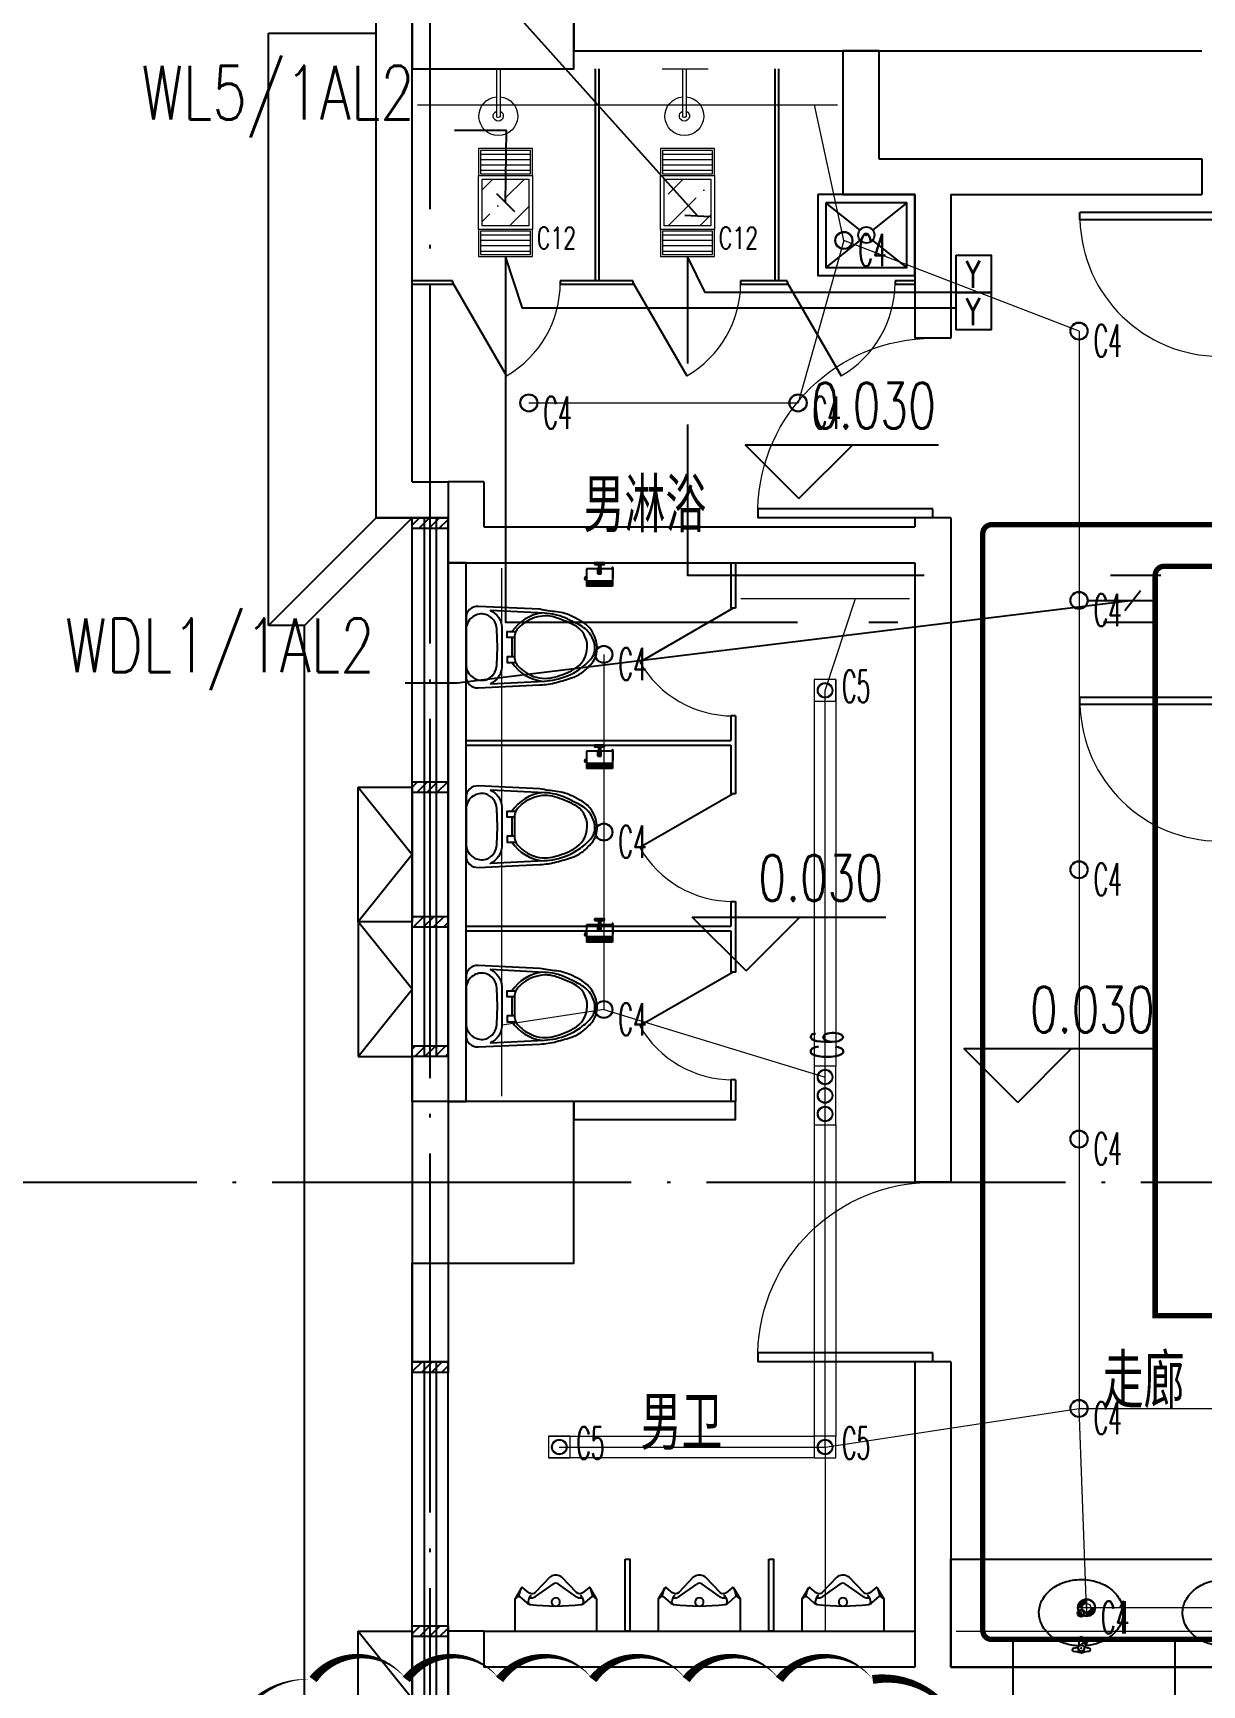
# Model space of a CAD drawing. Extents: x -621157 to 1764546, y -106808 to 741893.
# Drawn here: x 197788 to 204300, y 27200 to 36400 of the extents above; entities that cross this region are included whole.
import ezdxf
from ezdxf import colors
from ezdxf.entities.mleader import LeaderData, LeaderLine
from ezdxf.enums import TextEntityAlignment as Align
from ezdxf.math import Vec2, Vec3

# ---------------------------------------------------------------- set-up
doc = ezdxf.new("R2010")
doc.units = 0
doc.header["$LTSCALE"] = 1000
doc.header["$MEASUREMENT"] = 0
doc.linetypes.add('DASH', pattern=[0.35, 0.25, -0.1])
doc.linetypes.add('XREF-A-101-平面图_t3$0$DOTE', pattern=[2.42, 2, -0.2, 0.02, -0.2])
for name, color, linetype in [('-TEXT', 50, 'Continuous'), ('0-底图', 7, 'Continuous'), ('EQUIP-照明', 3, 'Continuous'), ('WIRE-应急', 4, 'DASH'), ('WIRE-照明', 4, 'Continuous'), ('XREF-A-101-平面图_t3$0$A-COLUMN', 8, 'Continuous'), ('XREF-A-101-平面图_t3$0$A-DIM_ELEV', 8, 'Continuous'), ('XREF-A-101-平面图_t3$0$A-DOTE', 8, 'Continuous'), ('XREF-A-101-平面图_t3$0$A-ROOM-CH', 8, 'Continuous'), ('XREF-A-101-平面图_t3$0$A-WALL', 8, 'Continuous'), ('XREF-A-101-平面图_t3$0$A-WALL-FILL', 8, 'Continuous'), ('XREF-A-101-平面图_t3$0$A-WINDOW', 8, 'Continuous'), ('XREF-A-101-平面图_t3$0$A-开启符号', 8, 'Continuous'), ('XREF-A-101-平面图_t3$0$GROUND', 8, 'Continuous'), ('XREF-A-101-平面图_t3$0$I-FURNITURE', 8, 'Continuous'), ('XREF-A-101-平面图_t3$0$LVTRY', 8, 'Continuous'), ('XREF-A-101-平面图_t3$0$wipess', 8, 'Continuous'), ('照明回路线', 1, 'Continuous'), ('顶面材料与灯具图例$0$I-LIGHT—灯具编号', 8, 'Continuous')]:
    doc.layers.add(name, color=color, linetype=linetype)
for name, color, linetype, lineweight in [('00-照明回路线', 6, 'Continuous', 0), ('LIGHT-INF', 6, 'Continuous', 0), ('XREF-A-101-平面图_t3$0$-DS-厨卫', 8, 'Continuous', 20), ('顶面材料与灯具图例$0$I-C-light', 8, 'Continuous', 13)]:
    doc.layers.add(name, color=color, linetype=linetype, lineweight=lineweight)
doc.layers.add('电-云线', color=6, linetype='Continuous', plot=False)
doc.styles.add('_ROMANS', font='ROMANS.shx', dxfattribs={"width": 0.8, "bigfont": 'hzdxc.shx'})
doc.styles.add('E-FST', font='txt.shx', dxfattribs={"width": 0.75, "height": 250, "bigfont": '@@gbcbig.shx'})
doc.styles.add('INF DIM', font='SIMPLEX.SHX', dxfattribs={"width": 0.7, "bigfont": 'hztxt.shx'})
doc.styles.get("Standard").update_dxf_attribs({"font": 'romans.shx', "bigfont": 'HZDXC.SHX'})
doc.styles.add('XREF-A-101-平面图_t3$0$-HZDXCROMANS', font='ROMANS.shx', dxfattribs={"bigfont": 'HZDXC.shx'})
doc.styles.add('XREF-A-101-平面图_t3$0$A-STANDARD', font='SIMPLEX', dxfattribs={"bigfont": 'GBCBIG'})
doc.styles.add('顶面材料与灯具图例$0$DIM_FONT', font='SIMPLEX.shx', dxfattribs={"width": 0.8})
doc.linetypes.add('LED', pattern='A,6,-3.5,["LED",Standard,S=2.54,R=0,X=-2.54,Y=-1.27],-4.8', length=14.3)

# ---------------------------------------------------------------- blocks, each defined once
blk = doc.blocks.new('XREF-A-101-平面图_t3$0$轴网')
at = {"layer": 'XREF-A-101-平面图_t3$0$A-DOTE', "linetype": 'XREF-A-101-平面图_t3$0$DOTE'}
for p, q in [((0, -3300), (0, 43300)), ((-3300, 30000), (69800, 30000))]:
    blk.add_line(p, q, dxfattribs=at)
blk = doc.blocks.new('XREF-A-101-平面图_t3$0$G$C869EB286')
at = {"layer": 'XREF-A-101-平面图_t3$0$A-WINDOW'}
h = blk.add_hatch(dxfattribs=at)
h.set_pattern_fill('ANSI31', color=256, scale=25)
h.set_pattern_definition([(45, (-143.957, -89940), (-28.0633, 28.0633), [])])
h.paths.add_polyline_path([(0, 60), (200, 60), (200, 0), (0, 0)])
blk.add_lwpolyline([(0, 60), (200, 60), (200, 0), (0, 0)], close=True, dxfattribs=at)
blk = doc.blocks.new('XREF-A-101-平面图_t3$0$柱网1F')
at = {"layer": 'XREF-A-101-平面图_t3$0$A-COLUMN'}
for points in [[(-100, -3800), (800, -3800), (800, -3100), (-100, -3100)], [(-100, -10450), (800, -10450), (800, -9550), (-100, -9550)]]:
    blk.add_lwpolyline(points, close=True, dxfattribs=at)
blk = doc.blocks.new('XREF-A-101-平面图_t3$0$ROOM')
at = {"layer": 'XREF-A-101-平面图_t3$0$A-ROOM-CH', "style": 'XREF-A-101-平面图_t3$0$-HZDXCROMANS', "width": 0.6}
for tag, p in [('中文房间名称', (0, -1000)), ('英文房间名称', (0, -1500))]:
    blk.add_attdef(tag, text='', height=300, dxfattribs=at).set_placement(p, align=Align.CENTER)
blk = doc.blocks.new('XREF-A-101-平面图_t3$0$dgdgd')
at = {"layer": 'XREF-A-101-平面图_t3$0$-DS-厨卫'}
blk.add_line((71083.7, -3851.6), (71063.7, -3851.6), dxfattribs=at)
for points in [[(71197.2, -3851.6), (70940.8, -3851.6)], [(71063.7, -3851.6), (71063.7, -4114.9)], [(71083.7, -3851.6), (71083.7, -4114.9)]]:
    blk.add_lwpolyline(points, dxfattribs=at)
for centre, radius, start, end in [((71073.7, -4114.1), 108.1, 95.30603, 84.69397), ((71073.7, -4114.1), 28.3, 110.67249, 69.32751), ((71073.7, -4111.8), 10.5, 197.23809, 342.76191)]:
    blk.add_arc(centre, radius, start, end, dxfattribs=at)
blk = doc.blocks.new('XREF-A-101-平面图_t3$0$SANITARYWARELIB$SYSLIB$00000026')
at = {"color": 0}
for p, q in [((-250, -50, 0), (-39, -219, 0)), ((39, -219, 0), (250, -50, 0)), ((-250, -450, 0), (-39, -281, 0)), ((39, -281, 0), (250, -450, 0))]:
    blk.add_line(p, q, dxfattribs=at)
at = {"color": 0, "elevation": 0}
for points in [[(300, -500), (300, 0), (-300, 0), (-300, -500)], [(250, -450), (250, -50), (-250, -50), (-250, -450)]]:
    blk.add_lwpolyline(points, close=True, dxfattribs=at)
at = {"color": 0}
blk.add_circle((0, -250, 0), 50, dxfattribs=at)
for p in [(0, -50, 0), (0, -250, 0)]:
    blk.add_point(p, dxfattribs=at)
blk = doc.blocks.new('XREF-A-101-平面图_t3$0$A-VEGA-2-LAY-1-01（B栋办公楼）$0$$TCHSYS$APDOOR2D')
blk.add_line((0.5, 0), (0, 0.866))
at = {"lineweight": 13}
blk.add_arc((0.5, 0), 1, 120, 180, dxfattribs=at)
blk = doc.blocks.new('XREF-A-101-平面图_t3$0$URN--02')
blk.add_wipeout([(-457.2, 0), (0, 0), (0, -177.8), (-35.8, -239.7), (-36, -240.1), (-36.3, -240.5), (-36.5, -240.8), (-36.8, -241), (-37, -241.2), (-37.3, -241.5), (-37.8, -241.8), (-38.4, -242.2), (-38.9, -242.4), (-40.1, -242.8), (-40.8, -242.9), (-41.5, -242.9), (-42.3, -242.8), (-42.9, -242.7), (-43.8, -242.4), (-44.5, -242), (-45, -241.7), (-45.9, -240.9), (-47, -240.1), (-47.9, -239.3), (-52.3, -235.7), (-58.2, -230.9), (-64.3, -225.9), (-70, -221.2), (-75.6, -216.7), (-79.2, -213.7), (-83.4, -210.9), (-88, -209), (-83.9, -210.7), (-89.9, -208.5), (-95.2, -208), (-99.5, -208.3), (-104.1, -209.5), (-108.2, -211.5), (-111.9, -214.1), (-116.4, -218.7), (-120.2, -222.5), (-180.9, -285.1), (-198.1, -302.5), (-203.1, -306), (-210.6, -309.3), (-218.2, -310.9), (-222.2, -311.2), (-235, -311.2), (-243.5, -310.2), (-249.8, -308.1), (-256.7, -304.3), (-262.3, -299.6), (-271.4, -290.2), (-282, -279.3), (-293.9, -267), (-303.5, -257.1), (-314, -246.3), (-329.7, -230.2), (-338.9, -220.7), (-344.8, -214.6), (-351.7, -210.1), (-355.6, -208.8), (-361.3, -208), (-368.1, -208.7), (-378, -213.7), (-395, -227.6), (-411.9, -241.4), (-413.5, -242.4), (-415.3, -242.9), (-417.1, -242.8), (-419.9, -241.5), (-421.4, -239.7), (-457.2, -177.8)]).dxf.layer = 'XREF-A-101-平面图_t3$0$wipess'
at = {"color": 0, "linetype": 'Continuous'}
blk.add_lwpolyline([(-222.2, -311.2, 0.202919), (-194.9, -299.6), (-113.5, -215.6, -0.389432), (-79.2, -213.7), (-45.3, -241.4, 0.462615), (-35.8, -239.7), (0, -177.8), (0, 0), (-457.2, 0), (-457.2, -177.8), (-421.4, -239.7, 0.462594), (-411.9, -241.4), (-378, -213.7, -0.372868), (-344.8, -214.6), (-262.3, -299.6, 0.202811), (-235, -311.2)], format="xyb", close=True, dxfattribs=at)
at = {"color": 35}
for points in [[(-457.2, -177.8), (-438.9, -192.3, 0.359145), (-430.8, -192.1)], [(-85, -148.8, 0.063072), (-372.2, -148.8)], [(-237.2, -139.7, 5.328794), (-220, -139.7)], [(-66.9, -157.4, 0.147155), (-87, -148.5)], [(0, -177.8), (-18.3, -192.3, -0.359152), (-26.4, -192.1), (-66.9, -157.4)]]:
    blk.add_lwpolyline(points, format="xyb", dxfattribs=at)
blk.add_lwpolyline([(-390.3, -157.4), (-430.8, -192.1)], dxfattribs=at)
at = {"color": 39}
for points in [[(-370.2, -148.5, 0.147155), (-390.3, -157.4)], [(-372.2, -148.8, 0.460813), (-382.8, -164.9)], [(-74.4, -164.9, 0.460816), (-85, -148.8)], [(-340.7, -192.7, 0.216515), (-376.8, -185.6)], [(-376.1, -188, 0.333711), (-363.9, -197.1)], [(-243.3, -262, 0.319648), (-213.9, -262)], [(-80.4, -185.6, 0.216515), (-116.5, -192.7)], [(-93.3, -197.1, 0.33371), (-81.1, -188)]]:
    blk.add_lwpolyline(points, format="xyb", dxfattribs=at)
for points in [[(-376.1, -188), (-382.8, -164.9)], [(-81.1, -188), (-74.4, -164.9)], [(-435, -193.7), (-422, -238.3)], [(-340.7, -192.7), (-243.3, -262)], [(-116.5, -192.7), (-213.9, -262)], [(-22.2, -193.7), (-35.2, -238.3)]]:
    blk.add_lwpolyline(points, dxfattribs=at)
blk = doc.blocks.new('XREF-A-101-平面图_t3$0$$lvtry$00000194')
at = {"color": 0}
for p, q in [((-16.7, -26.5), (-16.7, -16.7)), ((16.7, -26.5), (16.7, -16.7))]:
    blk.add_line(p, q, dxfattribs=at)
blk.add_lwpolyline([(13.7, -39, -0.067374), (92.3, -53.4, -0.088152), (166.2, -92.9, -0.105269), (218.1, -155.3, -0.121685), (235, -223.7, -0.121685), (218.1, -292.1, -0.105269), (166.2, -354.5, -0.088152), (92.3, -394.1, -0.078966), (0, -408.7, -0.078966), (-92.3, -394.1, -0.088152), (-166.2, -354.5, -0.105269), (-218.1, -292.1, -0.121685), (-235, -223.7, -0.121685), (-218.1, -155.3, -0.105269), (-166.2, -92.9, -0.088152), (-92.3, -53.4, -0.059935), (-22.5, -39.6, -0.059935)], format="xyb", dxfattribs=at)
for centre, radius in [((0, -26.5), 16.7), ((0, -221.4), 20), ((0, -221.4), 15)]:
    blk.add_circle(centre, radius, dxfattribs=at)
for centre, radius, start, end in [((0, -16.7), 16.7, 0, 180), ((-40.2, -17.3), 10.1, 106.60956, 258.16482), ((-64.3, 250.2), 258.7, 274.70692, 282.37316), ((-74.6, -196.7), 172.6, 71.36005, 79.18732), ((-28.9, -63.3), 6.77, 155.34398, 308.32242), ((-171, 35.3), 166.2, 324.84107, 338.13372), ((-171, 35.3), 169.7, 324.84107, 331.35233), ((-28.9, -63.3), 3.37, 155.34398, 308.32242), ((100.4, -178.1), 169.7, 132.31406, 138.82532), ((100.4, -178.1), 166.2, 125.53268, 138.82532), ((-12.3, -42.1), 10.6, 201.89238, 261.77402), ((-381.1, -98.9), 372.2, 2.39824, 6.76269), ((0, -79.7), 9.9, 201.78369, 338.21631), ((64.3, 250.2), 258.7, 257.62684, 265.29308), ((381.1, -98.9), 372.2, 170.10083, 177.60176), ((74.6, -196.7), 172.6, 100.81268, 110.41907), ((40.2, -17.3), 10.1, 281.83518, 73.39044)]:
    blk.add_arc(centre, radius, start, end, dxfattribs=at)
for p in [(0, -26.5), (0, -221.4)]:
    blk.add_point(p, dxfattribs=at)
blk = doc.blocks.new('XREF-A-101-平面图_t3$0$马桶A')
blk.add_wipeout([(226.7, 297.9), (226.7, 304), (226.2, 310.1), (225.1, 316.1), (223.5, 321.9), (221.3, 327.6), (218.5, 333), (215.3, 338.1), (211.6, 342.9), (207.4, 347.4), (202.8, 351.4), (197.9, 354.9), (192.6, 358), (187.1, 360.5), (181.4, 362.5), (175.5, 364), (169.4, 364.8), (163.4, 365.1), (-163.4, 365.1), (-169.4, 364.8), (-175.5, 364), (-181.4, 362.5), (-187.1, 360.5), (-192.6, 358), (-197.9, 354.9), (-202.8, 351.4), (-207.4, 347.4), (-211.6, 342.9), (-215.3, 338.1), (-218.6, 333), (-221.3, 327.6), (-223.5, 321.9), (-225.2, 316.1), (-226.3, 310.1), (-226.8, 304), (-226.7, 297.9), (-210.7, -46.8), (-208.2, -77.7), (-203.5, -108.3), (-196.6, -138.6), (-170.1, -227.6), (-164, -243.5), (-156.5, -258.7), (-147.6, -273.2), (-137.4, -286.8), (-114.8, -312), (-90.1, -335.3), (-81.6, -342), (-72.6, -347.9), (-63.1, -353.1), (-53.2, -357.3), (-42.9, -360.8), (-32.4, -363.3), (-21.7, -364.8), (-10.9, -365.4), (-0.1, -365.1), (15.8, -363.3), (31.5, -360.2), (46.8, -355.8), (61.7, -350.2), (76.2, -343.3), (90, -335.3), (102.3, -326.6), (113.7, -316.7), (124.1, -305.8), (133.4, -293.9), (141.4, -281.1), (169.1, -230.1), (179, -208.6), (186.9, -186.3), (192.7, -163.3), (196.3, -139.9), (210.7, -46.9)]).dxf.layer = 'XREF-A-101-平面图_t3$0$wipess'
at = {"color": 35, "linetype": 'ByBlock'}
blk.add_line((53.2, 109.2), (-53.5, 109.2), dxfattribs=at)
at = {"color": 0, "linetype": 'Continuous'}
blk.add_lwpolyline([(226.7, 297.9, 0.431726), (163.4, 365.1), (-163.4, 365.1, 0.431435), (-226.7, 297.9), (-210.7, -46.8, 0.05293), (-196.6, -138.6, 0.015625), (-170.1, -227.6, 0.092508), (-137.4, -286.8, 0.041886), (-90.1, -335.3, 0.199313), (-0.1, -365.1, 0.124065), (90, -335.3, 0.122705), (141.4, -281.1, 0.00916), (169.1, -230.1, 0.093585), (196.3, -139.9, -0.024039), (210.7, -46.9)], format="xyb", close=True, dxfattribs=at)
at = {"color": 35}
for points in [[(-101, 193.9), (0, 189.7), (100.9, 193.9, 0.31346), (182.6, 257.2, 0.214355), (169.7, 325.7, 0.233297), (103.2, 365.1), (-107.4, 365.1, 0.214741), (-169.8, 325.7, 0.214469), (-181.7, 253.1, 0.149897), (-150.5, 211.2, 0.149897), (-101.2, 193.9)], [(-204, 229.4), (-188.9, -72.3, 0.039846), (-181, -132.7, 0.096207), (-125.6, -263.4, 0.060028), (-69.1, -328.8, 0.204422), (-0.1, -352.8, 0.133941), (68.8, -328.8, 0.129163), (125.3, -263.4, -0.000598), (156.7, -199.6, 0.056687), (180.7, -132.7, 0.051135), (188.6, -72.3), (203.9, 229.4, -0.272391), (110.8, 164.8), (-111.1, 164.8, -0.270676), (-204.2, 229.4)], [(107.2, 73.1, 0.09365), (82.8, 89, 0.098915), (54.3, 94.5), (-54.6, 94.5, 0.096282), (-83.1, 89, 0.096282), (-107.5, 73.1, 0.05557), (-139.9, 34, 0.05557), (-162.9, -11.3, 0.092989), (-174.3, -76.2, 0.063501), (-167, -128.6, 0.057856), (-124.5, -234.6, 0.268831), (-0.1, -310.6, 0.294074), (124.2, -234.6, 0.034416), (166.7, -128.6, 0.087024), (174, -76.2, 0.134611), (139.6, 34, 0.061058), (107.2, 73.1)]]:
    blk.add_lwpolyline(points, format="xyb", close=True, dxfattribs=at)
at = {"color": 35, "linetype": 'ByBlock'}
for points in [[(-53.5, 94.5), (-53.5, 136.3), (-86.5, 136.3), (-86.5, 87.5)], [(53.2, 94.5), (53.2, 136.3), (86.2, 136.3), (86.2, 87.5)]]:
    blk.add_lwpolyline(points, dxfattribs=at)
for centre, start, end in [((51.8, -91.8), 124.52591, 171.77825), ((-52.1, -91.8), 8.20638, 55.47409)]:
    blk.add_arc(centre, 244, start, end, dxfattribs=at)
blk = doc.blocks.new('XREF-A-101-平面图_t3$0$A$C12754C8C')
at = {"layer": 'XREF-A-101-平面图_t3$0$I-FURNITURE'}
for p, q in [((10, 96), (10, 0)), ((72.5, 96), (10, 96)), ((72.5, 68.5), (72.5, 96)), ((72.5, 93), (77.5, 93)), ((77.5, 120), (77.5, 80)), ((87.5, 120), (87.5, 80)), ((87.5, 93), (92.5, 93)), ((92.5, 68.5), (92.5, 96)), ((155, 96), (92.5, 96)), ((151.2, 100.9), (151.2, 96)), ((155, 96), (155, 0)), ((157.2, 100.9), (157.2, 43.9)), ((0, 38.5), (0, 43.9)), ((10, 48.9), (5, 48.9)), ((6, 38.5), (6, 39.9)), ((9, 42.9), (10, 42.9)), ((72.5, 87), (77.5, 87)), ((72.5, 68.5), (92.5, 68.5)), ((77.5, 80), (87.5, 80)), ((87.5, 87), (92.5, 87)), ((155, 0), (10, 0))]:
    blk.add_line(p, q, dxfattribs=at)
at = {"layer": 'XREF-A-101-平面图_t3$0$I-FURNITURE', "color": 8}
for p, q in [((110, 122), (55, 122)), ((10, 30), (155, 30)), ((10, 20.7), (155, 20.7)), ((10, 14.1), (155, 14.1)), ((10, 8.2), (155, 8.2)), ((10, 4), (155, 4))]:
    blk.add_line(p, q, dxfattribs=at)
at = {"layer": 'XREF-A-101-平面图_t3$0$I-FURNITURE'}
blk.add_lwpolyline([(55, 130), (55, 122, 0.414214), (57, 120), (108, 120, 0.414214), (110, 122), (110, 130)], format="xyb", close=True, dxfattribs=at)
for centre, radius, start, end in [((154.2, 100.9), 3, 0, 180), ((5, 43.9), 5, 90, 180), ((3, 38.5), 3, 180, 0), ((9, 39.9), 3, 90, 180), ((154.2, 43.9), 3, 286.10128, 360)]:
    blk.add_arc(centre, radius, start, end, dxfattribs=at)
blk = doc.blocks.new('XREF-A-101-平面图_t3$0$G$C392A9A82')
at = {"layer": 'XREF-A-101-平面图_t3$0$LVTRY'}
for p, q in [((1020, -3900), (1020, -5080)), ((1040, -3900), (1040, -5080)), ((2020, -3900), (2020, -5080)), ((2040, -3900), (2040, -5080)), ((225, -5080), (0, -5080)), ((225, -5100), (0, -5100)), ((225, -5080), (225, -5100)), ((1230, -5080), (825, -5080)), ((825, -5080), (825, -5100)), ((1230, -5100), (825, -5100)), ((1230, -5080), (1230, -5100)), ((2090, -5080), (1830, -5080)), ((1830, -5080), (1830, -5100)), ((2090, -5100), (1830, -5100)), ((2090, -5080), (2090, -5100)), ((2800, -5080), (2690, -5080)), ((2690, -5080), (2690, -5100)), ((2800, -5100), (2690, -5100)), ((1775.5, -6650), (1775.5, -6903.3)), ((1800.5, -6650), (1800.5, -6903.3)), ((1775.5, -7503.3), (1775.5, -7640.8)), ((1800.5, -7503.3), (1800.5, -7653.3)), ((300, -7640.8), (1775.5, -7640.8)), ((300, -7665.8), (1775.5, -7665.8)), ((1775.5, -7665.8), (1775.5, -7936.7)), ((1800.5, -7653.3), (1800.5, -7936.7)), ((1800.5, -7936.7), (1775.5, -7936.7)), ((1775.5, -8536.7), (1775.5, -8674.2)), ((1775.5, -8536.7), (1800.5, -8536.7)), ((300, -8674.2), (1775.5, -8674.2)), ((300, -8699.2), (1775.5, -8699.2)), ((1775.5, -8699.2), (1775.5, -8930)), ((1775.5, -9530), (1775.5, -9650)), ((1800.5, -9530), (1800.5, -9650)), ((3000, -12800), (3000, -12200)), ((3000, -12200), (6050, -12200)), ((400, -12600), (2800, -12600)), ((5900, -12800), (3000, -12800)), ((3000, -12800), (9150, -12800))]:
    blk.add_line(p, q, dxfattribs=at)
for points in [[(1800.5, -6903.3), (1775.5, -6903.3)], [(1800.5, -7503.3), (1775.5, -7503.3)], [(1800.5, -8536.7), (1800.5, -8930), (1775.5, -8930)], [(1800.5, -9530), (1775.5, -9530)]]:
    blk.add_lwpolyline(points, dxfattribs=at)
for points in [[(900, -9750), (1800.5, -9750), (1800.5, -9650), (900, -9650)], [(1187.5, -12200), (1212.5, -12200), (1212.5, -12600), (1187.5, -12600)], [(1987.5, -12200), (2012.5, -12200), (2012.5, -12600), (1987.5, -12600)]]:
    blk.add_lwpolyline(points, close=True, dxfattribs=at)
at = {"layer": 'XREF-A-101-平面图_t3$0$LVTRY', "xscale": -1, "rotation": 359.9999999999998}
for p in [(71553.7, -48.4), (72590.1, -48.4)]:
    blk.add_blockref('XREF-A-101-平面图_t3$0$dgdgd', p, dxfattribs=at)
at = {"layer": 'XREF-A-101-平面图_t3$0$LVTRY'}
for name, p, xscale, yscale, zscale, rotation in [('XREF-A-101-平面图_t3$0$SANITARYWARELIB$SYSLIB$00000026', (2530, -5050, 0), 0.9, 0.9, 0.9, 180), ('XREF-A-101-平面图_t3$0$A-VEGA-2-LAY-1-01（B栋办公楼）$0$$TCHSYS$APDOOR2D', (1788, -7203.3), -600, -600, 25, 269.9999999994639), ('XREF-A-101-平面图_t3$0$A-VEGA-2-LAY-1-01（B栋办公楼）$0$$TCHSYS$APDOOR2D', (1788, -8236.7), -600, -600, 25, 269.9999999994639), ('XREF-A-101-平面图_t3$0$A-VEGA-2-LAY-1-01（B栋办公楼）$0$$TCHSYS$APDOOR2D', (1788, -9230), -600, -600, 25, 269.9999999994622)]:
    blk.add_blockref(name, p, dxfattribs=dict(at, xscale=xscale, yscale=yscale, zscale=zscale, rotation=rotation))
at = {"layer": 'XREF-A-101-平面图_t3$0$LVTRY', "xscale": -600, "yscale": -600, "zscale": 25}
for p in [(525, -5090), (1530, -5090), (2390, -5090)]:
    blk.add_blockref('XREF-A-101-平面图_t3$0$A-VEGA-2-LAY-1-01（B栋办公楼）$0$$TCHSYS$APDOOR2D', p, dxfattribs=at)
at = {"layer": 'XREF-A-101-平面图_t3$0$LVTRY', "extrusion": (0, 0, -1), "xscale": -1, "zscale": -1}
for p in [(-961.3, -6780), (-961.3, -7795.8), (-961.3, -8762.5)]:
    blk.add_blockref('XREF-A-101-平面图_t3$0$A$C12754C8C', p, dxfattribs=at)
at = {"layer": 'XREF-A-101-平面图_t3$0$LVTRY'}
for name, p, rotation in [('XREF-A-101-平面图_t3$0$马桶A', (665.1, -7120), 89.99999999999984), ('XREF-A-101-平面图_t3$0$马桶A', (665.1, -8120), 89.99999999999984), ('XREF-A-101-平面图_t3$0$马桶A', (665.1, -9120), 89.99999999999984), ('XREF-A-101-平面图_t3$0$$lvtry$00000194', (3728, -12721.4), 180.3060095053979), ('XREF-A-101-平面图_t3$0$$lvtry$00000194', (4528, -12721.4), 180.3060095053979)]:
    blk.add_blockref(name, p, dxfattribs=dict(at, rotation=rotation))
blk.add_lwpolyline([(200, -6650), (200, -9650), (300, -9650), (300, -6650)], close=True, dxfattribs=at)
at = {"layer": 'XREF-A-101-平面图_t3$0$LVTRY', "rotation": 179.9999999999999}
for p in [(571.4, -12600), (1371.4, -12600), (2171.4, -12600)]:
    blk.add_blockref('XREF-A-101-平面图_t3$0$URN--02', p, dxfattribs=at)
blk = doc.blocks.new('XREF-A-101-平面图_t3$0$WINDOW2DLIB$SYSLIB$00000001')
at = {"color": 0}
for points in [[(-0.5, 0.5), (-0.5, -0.5)], [(-0.5, 0.5), (0.5, 0.5)], [(0.5, -0.5), (0.5, 0.5)], [(0.5, 0.1667), (-0.5, 0.1667)], [(0.5, -0.1667), (-0.5, -0.1667)], [(-0.5, -0.5), (0.5, -0.5)]]:
    blk.add_lwpolyline(points, dxfattribs=at)
blk = doc.blocks.new('XREF-A-101-平面图_t3$0$DOOR2DLIB$SYSLIB$00000107')
at = {"color": 0}
for p, q in [((0.45, 0.975), (0.5, 0.975)), ((0.45, 0), (0.45, 0.975)), ((0.5, 0), (0.5, 0.975)), ((0.5, 0), (0.45, 0))]:
    blk.add_line(p, q, dxfattribs=at)
at = {"color": 0, "lineweight": 13}
blk.add_arc((0.475, 0), 0.975, 91.46928, 180, dxfattribs=at)
blk = doc.blocks.new('XREF-A-101-平面图_t3')
at = {"layer": 'XREF-A-101-平面图_t3$0$A-WALL-FILL', "color": 171}
blk.add_line((199700, 33700), (199700, 37000), dxfattribs=at)
at = {"layer": 'XREF-A-101-平面图_t3$0$A-开启符号', "linetype": 'Continuous'}
for points in [[(199600, 32200), (199900, 32200), (199900, 31450), (199600, 31450)], [(199600, 30700), (199900, 30700), (199900, 31450), (199600, 31450)], [(199600, 27500), (199900, 27500), (199900, 26750), (199600, 26750)]]:
    blk.add_lwpolyline(points, close=True, dxfattribs=at)
for points in [[(199600, 32200), (199900, 31825), (199600, 31450)], [(199600, 30700), (199900, 31075), (199600, 31450)], [(199600, 27500), (199900, 27125), (199600, 26750)]]:
    blk.add_lwpolyline(points, dxfattribs=at)
at = {"layer": 'XREF-A-101-平面图_t3$0$GROUND'}
for p, q in [((199100, 33100), (199100, 36400)), ((199100, 36400), (199700, 36400)), ((199700, 33700), (199700, 36400)), ((199100, 33100), (199700, 33700)), ((199300, 33100), (199900, 33700)), ((199900, 33700), (199700, 33700)), ((199900, 30450), (199900, 33700)), ((199300, 33100), (199100, 33100)), ((199300, 21600), (199300, 33100)), ((199900, 21000), (199900, 29550))]:
    blk.add_line(p, q, dxfattribs=at)
at = {"layer": 'XREF-A-101-平面图_t3$0$A-COLUMN'}
blk.add_blockref('XREF-A-101-平面图_t3$0$柱网1F', (200000, 40000), dxfattribs=at)
at = {"layer": 'XREF-A-101-平面图_t3$0$A-DOTE'}
blk.add_blockref('XREF-A-101-平面图_t3$0$轴网', (200000, 0), dxfattribs=at)
at = {"layer": 'XREF-A-101-平面图_t3$0$A-ROOM-CH'}
ref = blk.add_blockref('XREF-A-101-平面图_t3$0$ROOM', (201196.4, 34619.5), dxfattribs=at)
ref.add_attrib('中文房间名称', '男淋浴', dxfattribs={"height": 300, "style": 'XREF-A-101-平面图_t3$0$-HZDXCROMANS', "width": 0.8}).set_placement((201196.4, 33619.5), align=Align.CENTER)
ref = blk.add_blockref('XREF-A-101-平面图_t3$0$ROOM', (203974.7, 29741.9), dxfattribs=at)
ref.add_attrib('中文房间名称', '走廊', dxfattribs={"height": 300, "style": 'XREF-A-101-平面图_t3$0$-HZDXCROMANS', "width": 0.8}).set_placement((203974.7, 28741.9), align=Align.CENTER)
ref = blk.add_blockref('XREF-A-101-平面图_t3$0$ROOM', (201400.4, 29509.2), dxfattribs=at)
ref.add_attrib('中文房间名称', '男卫', dxfattribs={"height": 300, "style": 'XREF-A-101-平面图_t3$0$-HZDXCROMANS', "width": 0.8}).set_placement((201400.4, 28509.2), align=Align.CENTER)
at = {"layer": 'XREF-A-101-平面图_t3$0$A-WINDOW'}
for p in [(199900, 33640), (199900, 32170), (199900, 31420), (199900, 30700), (199900, 28940), (199900, 27470)]:
    blk.add_blockref('XREF-A-101-平面图_t3$0$G$C869EB286', p, dxfattribs=at)
blk.add_blockref('XREF-A-101-平面图_t3$0$G$C392A9A82', (199900, 40100))
at = {"layer": 'XREF-A-101-平面图_t3$0$A-DIM_ELEV'}
for p, q in [((202054.3, 33807.4), (201754.3, 34107.4)), ((201754.3, 34107.4), (202833.1, 34107.4)), ((202054.3, 33807.4), (202354.3, 34107.4)), ((201760.4, 31176.5), (201460.4, 31476.5)), ((201460.4, 31476.5), (202539.2, 31476.5)), ((201760.4, 31176.5), (202060.4, 31476.5)), ((203273.6, 30443.7), (202973.6, 30743.7)), ((202973.6, 30743.7), (204052.4, 30743.7)), ((203273.6, 30443.7), (203573.6, 30743.7))]:
    blk.add_line(p, q, dxfattribs=at)
at = {"layer": 'XREF-A-101-平面图_t3$0$A-WALL'}
for p, q in [((202300, 36300), (202300, 35500)), ((202500, 36300), (202300, 36300)), ((202500, 36300), (202500, 35700)), ((202500, 35700), (202800, 35700)), ((202800, 35700), (204300, 35700)), ((204300, 35700), (204300, 35500)), ((202300, 35500), (202700, 35500)), ((202700, 35500), (202700, 34700)), ((202900, 35500), (202900, 34700)), ((202900, 35500), (204300, 35500)), ((200100, 33900), (200100, 33450)), ((200300, 33900), (200100, 33900)), ((200300, 33900), (200300, 33650)), ((202700, 33700), (202700, 33650)), ((202900, 33700), (202900, 33550)), ((200300, 33650), (202700, 33650)), ((202900, 33550), (202900, 30000)), ((200100, 33450), (202700, 33450)), ((202700, 33450), (202700, 30000)), ((202700, 29000), (202700, 27300)), ((202900, 29000), (202900, 27300)), ((200100, 27500), (200100, 27100)), ((200300, 27500), (200100, 27500)), ((200300, 27500), (200300, 27300)), ((202700, 27300), (200300, 27300)), ((202700, 27300), (202700, 27300)), ((215550, 27300), (202900, 27300))]:
    blk.add_line(p, q, dxfattribs=at)
for points in [[(202900, 34700), (202700, 34700)], [(202900, 33700), (202700, 33700)], [(202900, 30000), (202700, 30000)], [(202900, 29000), (202700, 29000)]]:
    blk.add_lwpolyline(points, dxfattribs=at)
at = {"layer": 'XREF-A-101-平面图_t3$0$A-WALL-FILL', "color": 171}
for p, q in [((199900, 33900), (199900, 37000)), ((200800, 36500), (200800, 36300)), ((200800, 36300), (204300, 36300)), ((199900, 33900), (200100, 33900)), ((200100, 33900), (200100, 33700)), ((199700, 33700), (200100, 33700)), ((200100, 33700), (199900, 33700)), ((199900, 30700), (199900, 29000)), ((200100, 30700), (200100, 29000))]:
    blk.add_line(p, q, dxfattribs=at)
for points in [[(200100, 33700), (199900, 33700)], [(200100, 30700), (199900, 30700)], [(200100, 29000), (199900, 29000)]]:
    blk.add_lwpolyline(points, dxfattribs=at)
at = {"layer": 'XREF-A-101-平面图_t3$0$A-WINDOW', "rotation": 270.0000000000008}
for name, p, xscale, yscale, zscale in [('XREF-A-101-平面图_t3$0$DOOR2DLIB$SYSLIB$00000107', (204400, 35000), -800, -800, -800), ('XREF-A-101-平面图_t3$0$DOOR2DLIB$SYSLIB$00000107', (202800, 34200), 1000, -1000, 1000), ('XREF-A-101-平面图_t3$0$WINDOW2DLIB$SYSLIB$00000001', (200000, 32200), -2999.999999967986, 200, -2999.999999967986), ('XREF-A-101-平面图_t3$0$DOOR2DLIB$SYSLIB$00000107', (204400, 32300), -800, -800, -800), ('XREF-A-101-平面图_t3$0$DOOR2DLIB$SYSLIB$00000107', (202800, 29500), 1000, -1000, 1000), ('XREF-A-101-平面图_t3$0$WINDOW2DLIB$SYSLIB$00000001', (200000, 27500), -2999.999999998645, 200, -2999.999999998645)]:
    blk.add_blockref(name, p, dxfattribs=dict(at, xscale=xscale, yscale=yscale, zscale=zscale))
at = {"layer": 'XREF-A-101-平面图_t3$0$A-DIM_ELEV', "color": 7, "style": 'XREF-A-101-平面图_t3$0$A-STANDARD', "width": 0.705882}
for p in [(202123.1, 34197.4), (201829.2, 31566.5), (203342.4, 30833.7)]:
    blk.add_text('0.030', height=255, dxfattribs=at).set_placement(p)
blk = doc.blocks.new('YS')
at = {"layer": 'EQUIP-照明'}
blk.add_lwpolyline([(167898.7, 33761.3), (168094.9, 33761.3), (168094.9, 33553.4), (167898.7, 33553.4)], close=True, dxfattribs=at)
at = {"layer": '-TEXT', "style": '_ROMANS', "width": 0.7}
blk.add_text('Y', height=150, dxfattribs=at).set_placement((167951.9, 33579.8))
blk = doc.blocks.new('Infinity011318499921231')
blk.add_circle((0, 0), 50)
at = {"color": 8}
blk.add_circle((0, 0), 45, dxfattribs=at)
at = {"style": 'INF DIM', "width": 0.5}
blk.add_text('C4', height=180, dxfattribs=at).set_placement((81.5, -143.8))
blk = doc.blocks.new('A$Cffee1762')
h = blk.add_hatch(color=8)
h.dxf.hatch_style = 1
h.paths.add_polyline_path([(-50, 0), (-24.5, 0, -0.414214), (0, 24.5), (0, 50, 0.414214)])
h.paths.add_polyline_path([(0, -24.5), (0, -50, 0.414214), (50, 0), (24.5, 0, -0.414214)])
at = {"color": 8}
for points in [[(50, 0), (-50, 0)], [(0, 50), (0, -50)]]:
    blk.add_lwpolyline(points, dxfattribs=at)
blk.add_circle((0, 0), 50)
blk.add_circle((0, 0), 24.5, dxfattribs=at)
at = {"style": 'INF DIM', "width": 0.5}
blk.add_text('C1', height=180, dxfattribs=at).set_placement((81.5, -143.8))
blk = doc.blocks.new('Infinity0113191599')
blk.add_lwpolyline([(0, 0), (120, 0), (120, 325.7), (0, 325.7)], close=True)
for centre in [(60, 265.7), (60, 162.9), (60, 60)]:
    blk.add_circle(centre, 42.9)
at = {"color": 8}
for centre in [(60, 265.7), (60, 162.9), (60, 60)]:
    blk.add_circle(centre, 38.6, dxfattribs=at)
at = {"style": 'INF DIM', "width": 0.5}
blk.add_text('C6', height=180, rotation=90, dxfattribs=at).set_placement((160.1, 365.9))
blk = doc.blocks.new('Infinity0113191599123')
blk.add_lwpolyline([(0, 0), (120, 0), (120, 120), (0, 120)], close=True)
blk.add_circle((60, 60), 42.9)
at = {"color": 8}
blk.add_circle((60, 60), 38.6, dxfattribs=at)
at = {"style": 'INF DIM', "width": 0.5}
blk.add_text('C5', height=180, dxfattribs=at).set_placement((154.4, -8))
blk = doc.blocks.new('G$C6C03BD24')
at = {"layer": 'LIGHT-INF', "color": 6, "linetype": 'LED', "ltscale": 0.05}
for p, q in [((-70, -4000), (2270, -4000)), ((400, -9520), (400, -6580)), ((1730.5, -6750), (2670, -6750))]:
    blk.add_line(p, q, dxfattribs=at)
at = {"layer": 'LIGHT-INF', "color": 6}
for p, q in [((2140.3, -7200.7), (2140.3, -9354.3)), ((2260.3, -7200.7), (2260.3, -9354.3)), ((2140.3, -9680), (2140.3, -11415)), ((2260.3, -9680), (2260.3, -11415)), ((659.8, -11415), (2140.3, -11415)), ((2140.3, -11535), (659.8, -11535))]:
    blk.add_line(p, q, dxfattribs=at)
at = {"layer": 'LIGHT-INF', "color": 6, "linetype": 'LED', "ltscale": 0.05}
for points in [[(130, -12500), (2670, -12500)], [(2930, -12500), (9050, -12500)]]:
    blk.add_lwpolyline(points, dxfattribs=at)
at = {"layer": 'LIGHT-INF', "color": 6}
for name, p in [('Infinity011318499921231', (2305, -4755)), ('Infinity011318499921231', (3615, -5260)), ('Infinity011318499921231', (550, -5660)), ('Infinity011318499921231', (2050, -5660)), ('Infinity011318499921231', (3615, -6760)), ('Infinity011318499921231', (967.8, -7060.4)), ('Infinity0113191599123', (2140.3, -7320.7)), ('Infinity011318499921231', (967.8, -8050)), ('Infinity011318499921231', (3615, -8260)), ('Infinity011318499921231', (967.8, -9038.3)), ('Infinity0113191599', (2140.3, -9680)), ('Infinity011318499921231', (3615, -9760)), ('Infinity011318499921231', (3615, -11260)), ('Infinity0113191599123', (659.8, -11535)), ('Infinity0113191599123', (2140.3, -11535)), ('A$Cffee1762', (3656.8, -12370)), ('Infinity011318499921231', (3656.8, -12370))]:
    blk.add_blockref(name, p, dxfattribs=at)
blk = doc.blocks.new('顶面材料与灯具图例$0$gfddxx')
at = {"ltscale": 20}
h = blk.add_hatch(dxfattribs=at)
h.set_pattern_fill('ANSI36', color=256, scale=1000)
h.set_pattern_definition([(45, (-0.002, 170), (66.291261, 243.067956), [312.5, -62.5, 0, -62.5])])
h.paths.add_polyline_path([(452232.5, 1190320.1), (452232.5, 1190060.1), (452492.5, 1190060.1), (452492.5, 1190320.1)])
at = {"ltscale": 20, "elevation": 0}
for points in [[(452212.5, 1190340.1), (452512.5, 1190340.1), (452512.5, 1190490.1), (452212.5, 1190490.1)], [(452222.5, 1190350.1), (452502.5, 1190350.1), (452502.5, 1190480.1), (452222.5, 1190480.1)], [(452212.5, 1190340.1), (452512.5, 1190340.1), (452512.5, 1190040.1), (452212.5, 1190040.1)], [(452212.5, 1189890.1), (452512.5, 1189890.1), (452512.5, 1190040.1), (452212.5, 1190040.1)], [(452222.5, 1189900.1), (452502.5, 1189900.1), (452502.5, 1190030.1), (452222.5, 1190030.1)]]:
    blk.add_lwpolyline(points, close=True, dxfattribs=at)
for points in [[(452222.5, 1190460.1), (452502.5, 1190460.1)], [(452222.5, 1190430.1), (452502.5, 1190430.1)], [(452222.5, 1190400.1), (452502.5, 1190400.1)], [(452222.5, 1190370.1), (452502.5, 1190370.1)], [(452492.5, 1190320.1), (452492.5, 1190060.1), (452232.5, 1190060.1), (452232.5, 1190320.1), (452492.5, 1190320.1)], [(452222.5, 1190010.1), (452502.5, 1190010.1)], [(452222.5, 1189980.1), (452502.5, 1189980.1)], [(452222.5, 1189950.1), (452502.5, 1189950.1)], [(452222.5, 1189920.1), (452502.5, 1189920.1)]]:
    blk.add_lwpolyline(points, dxfattribs=at)
blk = doc.blocks.new('_Oblique')
at = {"color": 0, "linetype": 'ByBlock', "lineweight": -2}
blk.add_line((-0.5, -0.5), (0.5, 0.5), dxfattribs=at)
blk = doc.blocks.new('G$C29990FA8')
at = {"layer": '00-照明回路线', "ltscale": 5}
for p, q in [((2305, -4755), (2141.2, -4000)), ((2305, -4755), (2050, -5660)), ((3615, -5260), (2305, -4755)), ((3615, -5260), (3615, -11260)), ((550, -5660), (2050, -5660)), ((2200.2, -7260.7), (2368.9, -6750)), ((967.8, -7060.4), (967.8, -9038.3)), ((2200.2, -11475), (2200.2, -7260.7)), ((967.8, -9038.3), (401.9, -9124.5)), ((967.8, -9038.3), (2200.2, -9414.3)), ((2200.2, -11475), (3615, -11260)), ((3656.8, -12370), (3615, -11260)), ((3615, -11260), (8115, -11260)), ((719.7, -11475), (2200.2, -11475)), ((2200.2, -11475), (2200.2, -12500)), ((4456.8, -12370), (3656.8, -12370))]:
    blk.add_line(p, q, dxfattribs=at)
at = {"layer": 'WIRE-照明'}
for points in [[(419.9, -4843.9), (419.9, -6881.1), (2047.3, -6881.1)], [(1433.7, -4843.9), (1433.7, -5440.4)], [(1433.7, -5780.5), (1433.7, -6619.4), (2752.1, -6619.4)], [(3789.5, -6619.4), (4070.5, -6619.4)], [(2444.9, -6881.1), (2605.5, -6881.1)], [(3751.7, -6881.1), (4039.3, -6881.1)]]:
    blk.add_lwpolyline(points, dxfattribs=at)
at = {"layer": '顶面材料与灯具图例$0$I-C-light', "color": 2}
ref = blk.add_blockref('顶面材料与灯具图例$0$gfddxx', (-451942.6, -1194734, 0), dxfattribs=at)
ref.add_attrib('L08', 'C12', (594, -4801), dxfattribs={"layer": '顶面材料与灯具图例$0$I-LIGHT—灯具编号', "color": 40, "height": 120, "style": '顶面材料与灯具图例$0$DIM_FONT', "width": 0.7})
ref = blk.add_blockref('顶面材料与灯具图例$0$gfddxx', (-450928.8, -1194734, 0), dxfattribs=at)
ref.add_attrib('L08', 'C12', (1607.8, -4801), dxfattribs={"layer": '顶面材料与灯具图例$0$I-LIGHT—灯具编号', "color": 40, "height": 120, "style": '顶面材料与灯具图例$0$DIM_FONT', "width": 0.7})
at = {"layer": '照明回路线', "color": 4}
ml = blk.add_multileader_mtext('Standard', dxfattribs=at)
ml.set_content('{\\Ftxt,whgtxt|c134;WL4/1AL2}', color=1, style='E-FST')
ml.set_leader_properties(color=256)
ml.set_arrow_properties(name='OBLIQUE')
ml.build(insert=Vec2(0, 0))
ml.multileader.update_dxf_attribs({"text_left_attachment_type": 6, "text_right_attachment_type": 7, "dogleg_length": 289.1, "arrow_head_size": 100})
ctx = ml.context
ctx.base_point, ctx.char_height, ctx.arrow_head_size, ctx.landing_gap_size, ctx.plane_origin = Vec3(-1628.8, -3434.1), 300, 100, 20, Vec3(640.7, -3758.2)
ctx.left_attachment, ctx.right_attachment = 6, 7
notes = []
notes.append((ctx, [(0, (1, 1, 0), (425.4, -3434.1), (-1, 0), 289.1, [(0, [(1490, -4618.2)], 0, [])])]))
ctx.mtext.insert, ctx.mtext.flow_direction = Vec3(-1608.8, -3074.1), 5
ml = blk.add_multileader_mtext('Standard', dxfattribs=at)
ml.set_content('{\\Ftxt,whgtxt|c134;\\C1;WL5/1AL2}', color=256, style='E-FST')
ml.set_leader_properties(color=256)
ml.set_arrow_properties(name='OBLIQUE')
ml.build(insert=Vec2(0, 0))
ml.multileader.update_dxf_attribs({"text_left_attachment_type": 6, "text_right_attachment_type": 7, "dogleg_length": 289.1, "arrow_head_size": 100})
ctx = ml.context
ctx.base_point, ctx.char_height, ctx.arrow_head_size, ctx.landing_gap_size, ctx.plane_origin = Vec3(-1628.8, -4142), 300, 100, 20, Vec3(640.7, -4466.1)
ctx.left_attachment, ctx.right_attachment = 6, 7
notes.append((ctx, [(0, (1, 1, 0), (425.4, -4142), (-1, 0), 289.1, [(0, [(419.9, -4543.9)], 0, [])])]))
ctx.mtext.insert, ctx.mtext.flow_direction = Vec3(-1608.8, -3782), 5
at = {"layer": '照明回路线'}
ml = blk.add_multileader_mtext('Standard', dxfattribs=at)
ml.set_content('{\\Ftxt,whgtxt|c134;WDL1/1AL2}', color=4, style='E-FST')
ml.set_leader_properties(color=256)
ml.set_arrow_properties(name='OBLIQUE')
ml.build(insert=Vec2(0, 0))
ml.multileader.update_dxf_attribs({"text_left_attachment_type": 6, "text_right_attachment_type": 7, "dogleg_length": 289.1, "arrow_head_size": 100})
ctx = ml.context
ctx.base_point, ctx.char_height, ctx.arrow_head_size, ctx.landing_gap_size, ctx.plane_origin = Vec3(-2054.1, -7220.2), 300, 100, 20, Vec3(118.5, -7544.3)
ctx.left_attachment, ctx.right_attachment = 6, 7
notes.append((ctx, [(0, (1, 1, 0), (150, -7220.2), (-1, 0), 289.1, [(0, [(3914.5, -6760)], 0, [])])]))
ctx.mtext.insert, ctx.mtext.flow_direction = Vec3(-2034.1, -6860.2), 5
for ctx, leaders in notes:
    for number, flags, end, landing, length, lines in leaders:
        leader = LeaderData()
        leader.index, (leader.has_last_leader_line, leader.has_dogleg_vector, leader.attachment_direction) = number, flags
        leader.last_leader_point, leader.dogleg_vector, leader.dogleg_length = Vec3(end), Vec3(landing), length
        for number, points, colour, breaks in lines:
            line = LeaderLine()
            line.index, line.vertices, line.color, line.breaks = number, Vec3.list(points), colors.encode_raw_color(colour), breaks
            leader.lines.append(line)
        ctx.leaders.append(leader)

msp = doc.modelspace()

# ---------------------------------------------------------------- block references
at = {"layer": '0-底图'}
msp.add_blockref('XREF-A-101-平面图_t3', (0, 0), dxfattribs=at)

# ---------------------------------------------------------------- next in the draw order: linework, layer by layer
at = {"layer": 'WIRE-照明'}
for points, format in [([(205936.9, 33662, 30, 30, 0), (203129, 33662, 30, 30, 0.414214), (203079, 33612, 30, 30, 0), (203079, 27503.5, 30, 30, 0.414214), (203129, 27453.5, 30, 30, 0), (259848.7, 27453.5, 30, 30, 0)], "xyseb"), ([(201528.2, 24903.8), (203198, 24903.8, 0.414214), (203248, 24953.8), (203248, 27453.5)], "xyb")]:
    msp.add_lwpolyline(points, format=format, dxfattribs=at)
msp.add_lwpolyline([(204150, 25503.8), (204150, 27453.5)], dxfattribs=at)
at = {"layer": '电-云线'}
msp.add_lwpolyline([(202984.8, 26723.3, 0, 50, 0.498582), (202465.2, 27230.7, 0, 50, 0.498582), (201945.7, 27230.7, 0, 50, 0.498582), (201426.1, 27230.7, 0, 50, 0.498582), (200906.5, 27230.7, 0, 50, 0.498582), (200386.9, 27230.7, 0, 50, 0.498582), (199867.3, 27230.7, 0, 50, 0.498582), (199347.7, 27230.7, 0, 50, 0.498582), (198891.4, 26711.1, 0, 50, 0.498582)], format="xyseb", dxfattribs=at)

# ---------------------------------------------------------------- next in the draw order: block references
at = {"layer": 'WIRE-应急'}
for p in [(35031.3, 1401.7), (35031.3, 1193.8)]:
    msp.add_blockref('YS', p, dxfattribs=at)

# ---------------------------------------------------------------- next in the draw order: block references
at = {"layer": 'WIRE-照明'}
msp.add_blockref('G$C6C03BD24', (200000, 40000), dxfattribs=at)

# ---------------------------------------------------------------- next in the draw order: linework, layer by layer
for points in [[(202930, 34867.1), (200515.4, 34867.1), (200419.9, 35156.1)], [(202930, 34955), (201532.4, 34955), (201433.7, 35156.1)], [(203665, 33240), (204039.3, 33240)]]:
    msp.add_lwpolyline(points, dxfattribs=at)
msp.add_lwpolyline([(205238.7, 33430, 30, 30, 0), (204089.3, 33430, 30, 30, 0.414214), (204039.3, 33380, 30, 30, 0), (204039.3, 29256.3, 30, 30, 0), (262770.4, 29256.3, 30, 0, 0)], format="xyseb", dxfattribs=at)

# ---------------------------------------------------------------- next in the draw order: block references
msp.add_blockref('G$C29990FA8', (200000, 40000), dxfattribs=at)

doc.saveas('drawing.dxf')
